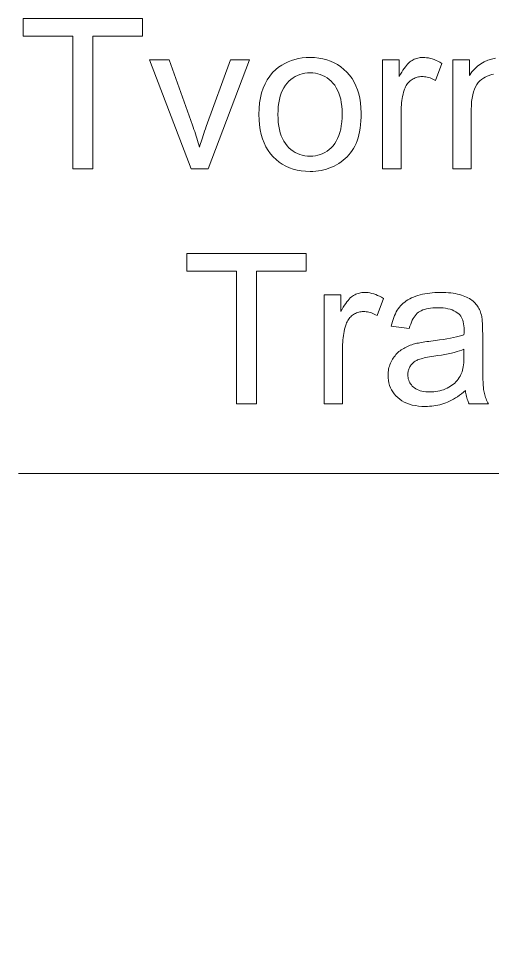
# Model space of a CAD drawing. Extents: x 0 to 297, y 0 to 530.
# Drawn here: x 179.36 to 188.81, y 119.24 to 137.57 of the extents above; entities that cross this region are included whole.
import ezdxf

# ---------------------------------------------------------------- set-up
doc = ezdxf.new("R2010")
doc.units = 0

msp = doc.modelspace()

# ---------------------------------------------------------------- linework, layer by layer
at = {"color": 7, "lineweight": 13}
for points in [[(180.448, 134.57), (180.448, 137.216), (179.46, 137.216), (179.46, 137.57), (181.838, 137.57), (181.838, 137.216), (180.845, 137.216), (180.845, 134.57)], [(184.156, 135.657), (184.16, 135.775), (184.17, 135.886), (184.187, 135.991), (184.21, 136.09), (184.24, 136.182), (184.277, 136.269), (184.321, 136.349), (184.371, 136.422), (184.428, 136.49), (184.492, 136.551), (184.549, 136.597), (184.609, 136.638), (184.671, 136.674), (184.736, 136.706), (184.803, 136.732), (184.873, 136.754), (184.945, 136.771), (185.019, 136.783), (185.096, 136.79), (185.176, 136.793), (185.264, 136.79), (185.348, 136.781), (185.43, 136.766), (185.508, 136.746), (185.583, 136.719), (185.654, 136.687), (185.723, 136.649), (185.788, 136.605), (185.85, 136.555), (185.908, 136.499), (185.962, 136.438), (186.011, 136.373), (186.053, 136.303), (186.09, 136.228), (186.122, 136.149), (186.147, 136.066), (186.167, 135.978), (186.181, 135.886), (186.19, 135.789), (186.193, 135.688), (186.191, 135.605), (186.188, 135.527), (186.181, 135.452), (186.173, 135.381), (186.161, 135.313), (186.147, 135.249), (186.131, 135.188), (186.112, 135.131), (186.091, 135.078), (186.067, 135.028), (186.04, 134.981), (186.012, 134.936), (185.981, 134.893), (185.948, 134.852), (185.912, 134.814), (185.874, 134.778), (185.834, 134.744), (185.792, 134.712), (185.747, 134.682), (185.7, 134.654), (185.652, 134.629), (185.603, 134.606), (185.552, 134.586), (185.501, 134.569), (185.449, 134.554), (185.396, 134.542), (185.342, 134.533), (185.288, 134.526), (185.232, 134.522), (185.176, 134.521), (185.086, 134.524), (185, 134.533), (184.918, 134.547), (184.839, 134.568), (184.763, 134.594), (184.691, 134.626), (184.622, 134.665), (184.557, 134.708), (184.496, 134.758), (184.438, 134.814), (184.384, 134.875), (184.337, 134.941), (184.294, 135.013), (184.258, 135.089), (184.227, 135.171), (184.202, 135.258), (184.182, 135.35), (184.168, 135.447), (184.159, 135.549)], [(186.62, 134.57), (186.62, 136.744), (186.952, 136.744), (186.952, 136.414), (186.977, 136.459), (187.002, 136.5), (187.026, 136.539), (187.05, 136.574), (187.074, 136.606), (187.097, 136.635), (187.12, 136.661), (187.142, 136.683), (187.164, 136.703), (187.186, 136.719), (187.208, 136.733), (187.23, 136.745), (187.253, 136.757), (187.276, 136.766), (187.299, 136.774), (187.323, 136.781), (187.347, 136.786), (187.372, 136.79), (187.397, 136.792), (187.423, 136.793), (187.46, 136.791), (187.497, 136.788), (187.535, 136.782), (187.572, 136.774), (187.61, 136.763), (187.648, 136.75), (187.686, 136.734), (187.724, 136.717), (187.763, 136.697), (187.801, 136.674), (187.674, 136.332), (187.647, 136.347), (187.62, 136.361), (187.593, 136.373), (187.566, 136.383), (187.539, 136.392), (187.512, 136.399), (187.485, 136.405), (187.458, 136.409), (187.431, 136.411), (187.404, 136.412), (187.38, 136.411), (187.357, 136.409), (187.334, 136.405), (187.311, 136.4), (187.289, 136.394), (187.268, 136.386), (187.247, 136.376), (187.227, 136.366), (187.207, 136.353), (187.187, 136.339), (187.168, 136.324), (187.151, 136.308), (187.134, 136.291), (187.119, 136.272), (187.105, 136.253), (187.092, 136.232), (187.08, 136.21), (187.069, 136.187), (187.059, 136.163), (187.05, 136.138), (187.038, 136.098), (187.028, 136.058), (187.019, 136.017), (187.011, 135.975), (187.004, 135.932), (186.999, 135.889), (186.994, 135.845), (186.991, 135.8), (186.989, 135.754), (186.989, 135.708), (186.989, 134.57)], [(182.802, 134.57), (181.975, 136.744), (182.364, 136.744), (182.83, 135.442), (182.845, 135.4), (182.86, 135.357), (182.875, 135.314), (182.889, 135.271), (182.903, 135.227), (182.917, 135.183), (182.93, 135.139), (182.944, 135.094), (182.957, 135.049), (182.97, 135.004), (182.98, 135.039), (182.991, 135.076), (183.003, 135.113), (183.015, 135.153), (183.028, 135.193), (183.043, 135.235), (183.057, 135.279), (183.073, 135.324), (183.089, 135.37), (183.107, 135.417), (183.59, 136.744), (183.968, 136.744), (183.146, 134.57)], [(184.535, 135.657), (184.537, 135.576), (184.542, 135.498), (184.551, 135.425), (184.564, 135.356), (184.581, 135.292), (184.601, 135.231), (184.624, 135.175), (184.652, 135.123), (184.683, 135.075), (184.717, 135.032), (184.755, 134.992), (184.794, 134.957), (184.835, 134.926), (184.878, 134.899), (184.923, 134.876), (184.97, 134.857), (185.018, 134.843), (185.069, 134.832), (185.121, 134.826), (185.176, 134.824), (185.23, 134.826), (185.282, 134.832), (185.332, 134.843), (185.38, 134.857), (185.427, 134.876), (185.471, 134.899), (185.514, 134.926), (185.555, 134.958), (185.595, 134.993), (185.632, 135.033), (185.667, 135.077), (185.697, 135.125), (185.725, 135.178), (185.748, 135.235), (185.769, 135.296), (185.785, 135.362), (185.798, 135.432), (185.807, 135.507), (185.812, 135.586), (185.814, 135.669), (185.812, 135.748), (185.807, 135.823), (185.798, 135.893), (185.785, 135.96), (185.768, 136.023), (185.748, 136.083), (185.724, 136.138), (185.697, 136.189), (185.666, 136.237), (185.631, 136.28), (185.593, 136.319), (185.554, 136.355), (185.513, 136.386), (185.47, 136.413), (185.425, 136.436), (185.379, 136.454), (185.331, 136.469), (185.281, 136.479), (185.229, 136.486), (185.176, 136.488), (185.121, 136.486), (185.069, 136.479), (185.018, 136.469), (184.97, 136.455), (184.923, 136.436), (184.878, 136.413), (184.835, 136.386), (184.794, 136.355), (184.755, 136.32), (184.717, 136.281), (184.683, 136.238), (184.652, 136.19), (184.624, 136.138), (184.601, 136.082), (184.581, 136.022), (184.564, 135.957), (184.551, 135.888), (184.542, 135.815), (184.537, 135.738)], [(183.709, 129.888), (183.709, 132.534), (182.721, 132.534), (182.721, 132.888), (185.099, 132.888), (185.099, 132.534), (184.106, 132.534), (184.106, 129.888)], [(185.455, 129.888), (185.455, 132.061), (185.786, 132.061), (185.786, 131.732), (185.812, 131.777), (185.836, 131.818), (185.861, 131.856), (185.885, 131.892), (185.908, 131.924), (185.932, 131.953), (185.955, 131.978), (185.977, 132.001), (185.999, 132.021), (186.021, 132.037), (186.042, 132.051), (186.065, 132.063), (186.087, 132.074), (186.11, 132.084), (186.134, 132.092), (186.157, 132.099), (186.182, 132.104), (186.206, 132.108), (186.232, 132.11), (186.257, 132.111), (186.294, 132.109), (186.332, 132.106), (186.369, 132.1), (186.407, 132.092), (186.445, 132.081), (186.483, 132.068), (186.521, 132.052), (186.559, 132.035), (186.597, 132.014), (186.636, 131.992), (186.509, 131.65), (186.482, 131.665), (186.455, 131.679), (186.428, 131.691), (186.401, 131.701), (186.374, 131.71), (186.347, 131.717), (186.32, 131.723), (186.293, 131.727), (186.266, 131.729), (186.239, 131.73), (186.215, 131.729), (186.191, 131.727), (186.168, 131.723), (186.146, 131.718), (186.124, 131.712), (186.103, 131.704), (186.082, 131.694), (186.061, 131.683), (186.041, 131.671), (186.022, 131.657), (186.003, 131.642), (185.985, 131.626), (185.969, 131.609), (185.954, 131.59), (185.939, 131.571), (185.926, 131.55), (185.914, 131.528), (185.903, 131.505), (185.893, 131.481), (185.885, 131.456), (185.873, 131.416), (185.863, 131.376), (185.853, 131.334), (185.845, 131.293), (185.839, 131.25), (185.833, 131.207), (185.829, 131.163), (185.826, 131.118), (185.824, 131.072), (185.823, 131.026), (185.823, 129.888)], [(188.273, 130.156), (188.232, 130.122), (188.192, 130.091), (188.151, 130.061), (188.112, 130.033), (188.072, 130.008), (188.033, 129.984), (187.994, 129.963), (187.955, 129.943), (187.917, 129.926), (187.879, 129.911), (187.841, 129.897), (187.802, 129.885), (187.763, 129.874), (187.723, 129.865), (187.683, 129.857), (187.642, 129.85), (187.6, 129.845), (187.558, 129.842), (187.516, 129.84), (187.473, 129.839), (187.403, 129.841), (187.336, 129.846), (187.273, 129.855), (187.213, 129.867), (187.156, 129.883), (187.103, 129.902), (187.053, 129.925), (187.006, 129.951), (186.962, 129.981), (186.922, 130.014), (186.886, 130.05), (186.853, 130.088), (186.824, 130.128), (186.799, 130.17), (186.778, 130.213), (186.761, 130.259), (186.747, 130.307), (186.738, 130.356), (186.732, 130.408), (186.73, 130.461), (186.731, 130.493), (186.733, 130.524), (186.736, 130.554), (186.741, 130.584), (186.748, 130.614), (186.756, 130.643), (186.765, 130.671), (186.776, 130.699), (186.789, 130.726), (186.802, 130.753), (186.817, 130.779), (186.833, 130.803), (186.85, 130.827), (186.868, 130.85), (186.886, 130.872), (186.906, 130.892), (186.926, 130.912), (186.947, 130.931), (186.97, 130.948), (186.993, 130.965), (187.017, 130.98), (187.041, 130.995), (187.066, 131.009), (187.092, 131.022), (187.118, 131.035), (187.145, 131.046), (187.172, 131.057), (187.2, 131.067), (187.229, 131.077), (187.258, 131.085), (187.281, 131.091), (187.306, 131.097), (187.333, 131.102), (187.362, 131.108), (187.394, 131.113), (187.428, 131.119), (187.464, 131.124), (187.502, 131.13), (187.543, 131.135), (187.585, 131.141), (187.672, 131.151), (187.754, 131.163), (187.832, 131.174), (187.904, 131.186), (187.972, 131.199), (188.036, 131.212), (188.094, 131.225), (188.148, 131.239), (188.198, 131.253), (188.242, 131.267), (188.242, 131.282), (188.243, 131.295), (188.243, 131.308), (188.243, 131.319), (188.244, 131.329), (188.244, 131.338), (188.244, 131.346), (188.244, 131.353), (188.244, 131.359), (188.244, 131.364), (188.243, 131.407), (188.24, 131.448), (188.235, 131.487), (188.227, 131.522), (188.218, 131.555), (188.207, 131.586), (188.193, 131.614), (188.177, 131.639), (188.16, 131.661), (188.14, 131.681), (188.11, 131.704), (188.078, 131.726), (188.043, 131.744), (188.005, 131.761), (187.964, 131.774), (187.921, 131.786), (187.875, 131.794), (187.826, 131.801), (187.775, 131.804), (187.72, 131.806), (187.67, 131.805), (187.622, 131.802), (187.577, 131.797), (187.534, 131.791), (187.494, 131.783), (187.457, 131.773), (187.423, 131.761), (187.392, 131.747), (187.363, 131.732), (187.337, 131.715), (187.312, 131.695), (187.29, 131.673), (187.268, 131.647), (187.248, 131.619), (187.229, 131.588), (187.211, 131.555), (187.195, 131.518), (187.18, 131.479), (187.166, 131.437), (187.153, 131.392), (186.793, 131.441), (186.804, 131.487), (186.815, 131.53), (186.828, 131.572), (186.843, 131.612), (186.858, 131.65), (186.875, 131.687), (186.893, 131.721), (186.912, 131.754), (186.933, 131.785), (186.955, 131.815), (186.978, 131.843), (187.004, 131.869), (187.031, 131.894), (187.061, 131.918), (187.093, 131.941), (187.126, 131.962), (187.162, 131.982), (187.199, 132), (187.239, 132.018), (187.28, 132.034), (187.324, 132.048), (187.368, 132.061), (187.414, 132.073), (187.461, 132.083), (187.51, 132.091), (187.56, 132.098), (187.611, 132.104), (187.664, 132.107), (187.718, 132.11), (187.773, 132.111), (187.828, 132.11), (187.881, 132.108), (187.931, 132.105), (187.979, 132.1), (188.026, 132.094), (188.07, 132.087), (188.112, 132.078), (188.152, 132.069), (188.19, 132.057), (188.226, 132.045), (188.26, 132.032), (188.292, 132.017), (188.322, 132.003), (188.35, 131.987), (188.377, 131.971), (188.401, 131.954), (188.424, 131.937), (188.445, 131.919), (188.464, 131.9), (188.482, 131.88), (188.497, 131.86), (188.512, 131.839), (188.526, 131.816), (188.539, 131.793), (188.551, 131.768), (188.562, 131.742), (188.572, 131.716), (188.581, 131.688), (188.589, 131.659), (188.596, 131.63), (188.6, 131.609), (188.603, 131.586), (188.605, 131.56), (188.608, 131.53), (188.61, 131.498), (188.612, 131.462), (188.613, 131.424), (188.614, 131.382), (188.614, 131.338), (188.615, 131.29), (188.615, 130.799), (188.615, 130.7), (188.615, 130.608), (188.617, 130.525), (188.618, 130.448), (188.62, 130.38), (188.623, 130.318), (188.626, 130.265), (188.63, 130.219), (188.634, 130.18), (188.638, 130.149), (188.643, 130.122), (188.649, 130.095), (188.656, 130.068), (188.664, 130.042), (188.673, 130.016), (188.683, 129.99), (188.694, 129.964), (188.705, 129.939), (188.718, 129.913), (188.731, 129.888), (188.346, 129.888), (188.335, 129.911), (188.325, 129.936), (188.316, 129.96), (188.307, 129.986), (188.299, 130.012), (188.292, 130.04), (188.286, 130.068), (188.281, 130.096), (188.276, 130.126)], [(188.242, 130.979), (188.2, 130.963), (188.154, 130.947), (188.104, 130.932), (188.05, 130.917), (187.991, 130.903), (187.929, 130.889), (187.863, 130.876), (187.793, 130.864), (187.719, 130.851), (187.64, 130.84), (187.596, 130.833), (187.555, 130.826), (187.516, 130.819), (187.48, 130.812), (187.447, 130.805), (187.416, 130.797), (187.388, 130.79), (187.362, 130.782), (187.339, 130.774), (187.319, 130.766), (187.301, 130.757), (187.283, 130.748), (187.267, 130.738), (187.251, 130.727), (187.236, 130.716), (187.222, 130.703), (187.208, 130.69), (187.196, 130.676), (187.185, 130.662), (187.174, 130.646), (187.164, 130.63), (187.155, 130.614), (187.148, 130.597), (187.141, 130.581), (187.135, 130.563), (187.131, 130.546), (187.127, 130.527), (187.125, 130.509), (187.123, 130.49), (187.123, 130.471), (187.124, 130.442), (187.127, 130.414), (187.133, 130.387), (187.141, 130.361), (187.151, 130.336), (187.163, 130.312), (187.177, 130.289), (187.194, 130.267), (187.213, 130.246), (187.234, 130.226), (187.258, 130.207), (187.283, 130.19), (187.31, 130.176), (187.34, 130.163), (187.372, 130.152), (187.405, 130.143), (187.441, 130.136), (187.479, 130.132), (187.519, 130.129), (187.561, 130.128), (187.603, 130.128), (187.644, 130.131), (187.684, 130.136), (187.723, 130.142), (187.762, 130.151), (187.799, 130.161), (187.836, 130.173), (187.871, 130.187), (187.906, 130.203), (187.939, 130.221), (187.971, 130.24), (188.002, 130.261), (188.031, 130.283), (188.058, 130.306), (188.083, 130.331), (188.106, 130.357), (188.128, 130.385), (188.148, 130.414), (188.166, 130.444), (188.183, 130.475), (188.194, 130.502), (188.204, 130.53), (188.213, 130.561), (188.221, 130.594), (188.227, 130.63), (188.233, 130.668), (188.237, 130.708), (188.24, 130.751), (188.241, 130.796), (188.242, 130.844)]]:
    msp.add_lwpolyline(points, close=True, dxfattribs=at)
for points in [[(188.83, 136.46), (188.788, 136.45), (188.746, 136.436), (188.706, 136.42), (188.668, 136.4), (188.63, 136.378), (188.594, 136.352), (188.559, 136.324), (188.527, 136.291), (188.498, 136.254), (188.472, 136.21), (188.45, 136.162), (188.431, 136.108), (188.416, 136.048), (188.404, 135.984), (188.395, 135.913), (188.39, 135.838), (188.388, 135.757), (188.388, 134.57), (188.02, 134.57), (188.02, 136.744), (188.352, 136.744), (188.352, 136.435), (188.402, 136.503), (188.456, 136.563), (188.514, 136.617), (188.577, 136.664), (188.644, 136.703), (188.715, 136.735), (188.791, 136.76), (188.871, 136.778)], [(220.131, 119.237), (209.145, 128.5), (179.362, 128.5)]]:
    msp.add_lwpolyline(points, dxfattribs=at)

doc.saveas('drawing.dxf')
